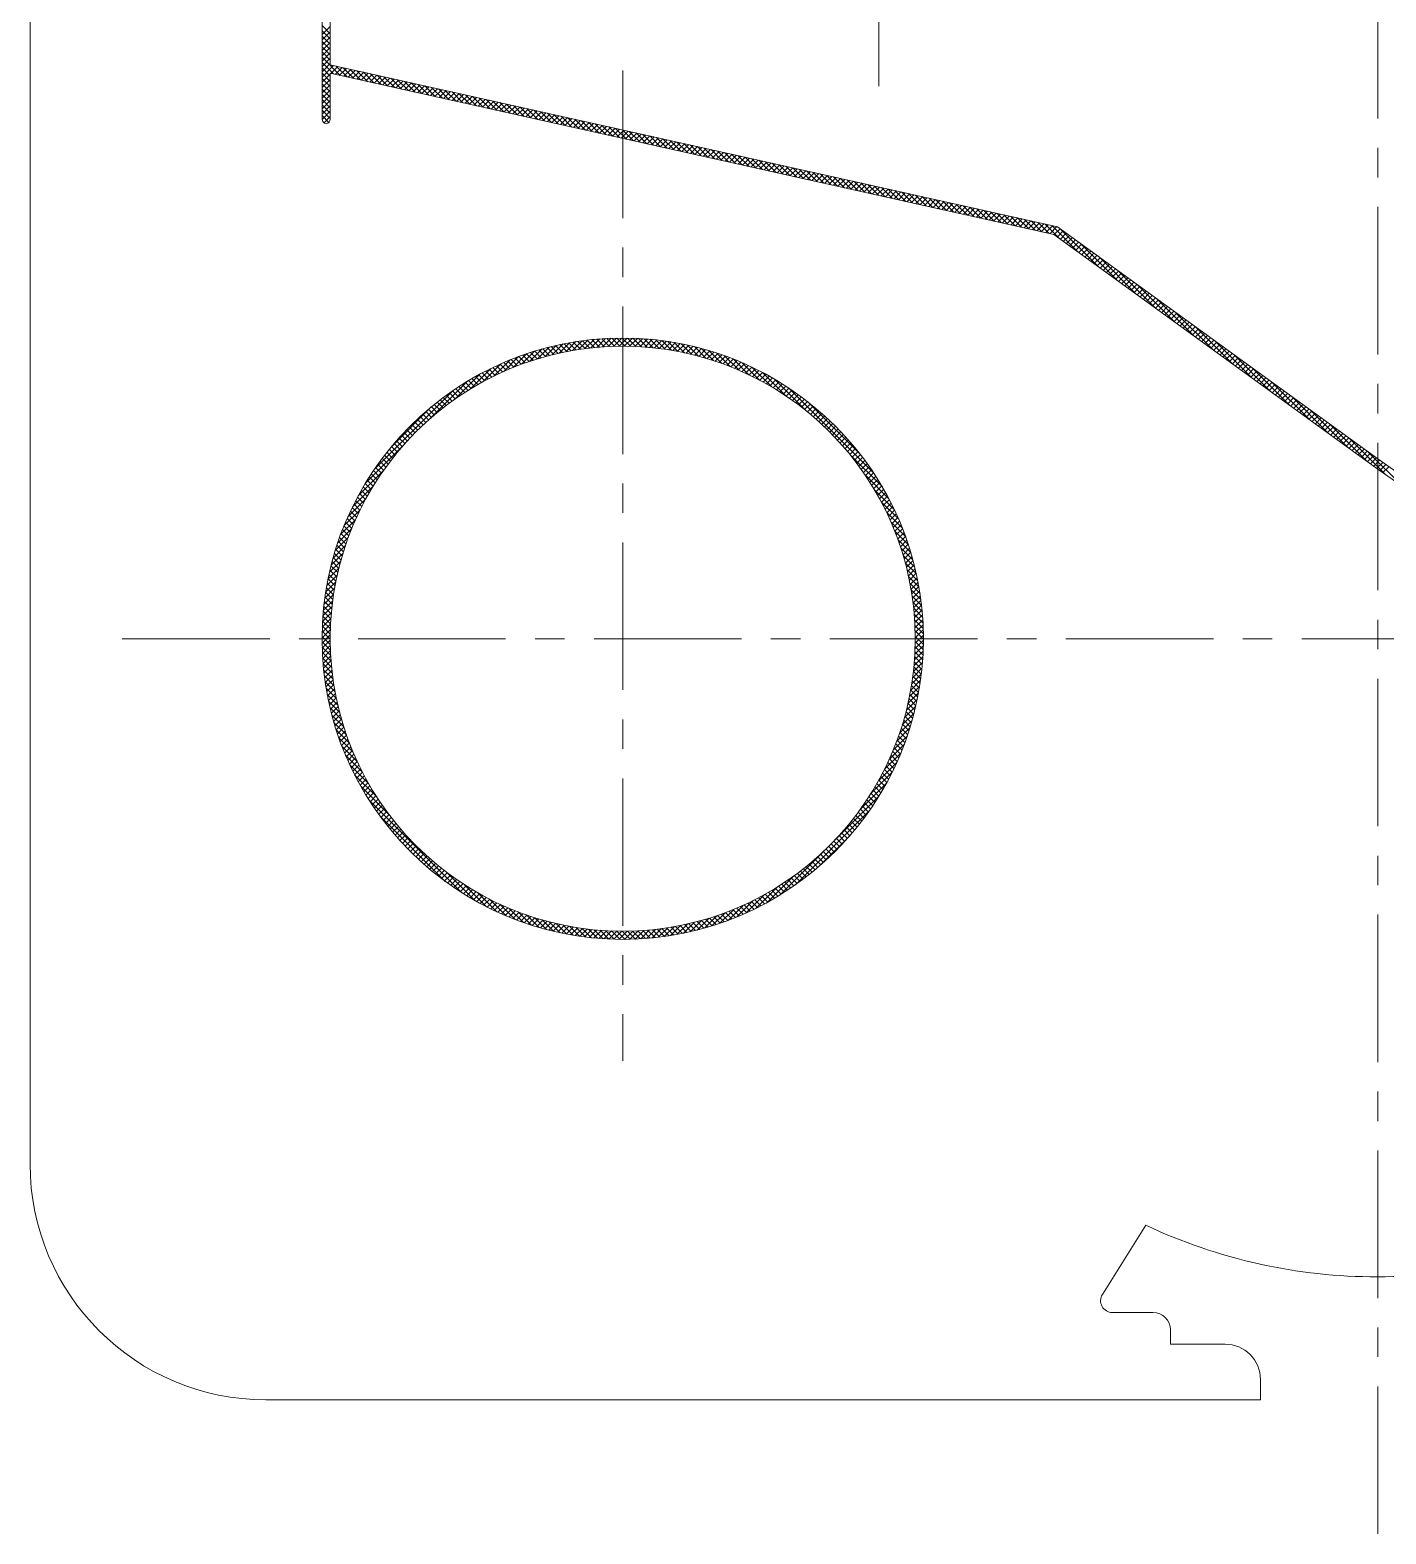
# Model space of a CAD drawing. Header units: millimetres. Extents: x 2882 to 3476, y 1065 to 1485.
# Drawn here: x 3124.68 to 3147.67, y 1105.23 to 1130.73 of the extents above; entities that cross this region are included whole.
import ezdxf

# ---------------------------------------------------------------- set-up
doc = ezdxf.new("R2010")
doc.units = ezdxf.units.MM
doc.linetypes.add('CENTERX2', pattern=[4, 2.5, -0.5, 0.5, -0.5])
for name, color, linetype, lineweight, true_color in [('1', 1, 'Continuous', 18, 0xff0000), ('2', 2, 'Continuous', 18, 0xffff00), ('3', 3, 'CENTERX2', 18, 0x00ff00)]:
    doc.layers.add(name, color=color, linetype=linetype, lineweight=lineweight, true_color=true_color)

msp = doc.modelspace()

# ---------------------------------------------------------------- hatches: boundary and pattern name
at = {"layer": '2'}
h = msp.add_hatch(dxfattribs=at)
h.set_pattern_fill('ANSI37', color=256, scale=0.02, style=0)
h.set_pattern_definition([(45, (2759.298956, 631.19546), (-0.0449012806, 0.0449012806), []), (135, (2759.298956, 631.19546), (-0.0449012806, -0.0449012806), [])])
edge = h.paths.add_edge_path(flags=0)
edge.add_line((3134.73024, 1125.51116), (3134.73024, 1125.37277))
edge.add_arc((3134.73024, 1120.41337), 4.9594, 0, 90, ccw=False)
edge.add_line((3139.68964, 1120.41337), (3139.82803, 1120.41337))
edge.add_arc((3134.73024, 1120.41337), 5.09779, 0, 90)
edge = h.paths.add_edge_path(flags=0)
edge.add_line((3134.73024, 1125.37277), (3134.73024, 1125.51116))
edge.add_arc((3134.73024, 1120.41337), 5.09779, 90, 180)
edge.add_line((3129.63245, 1120.41337), (3129.77084, 1120.41337))
edge.add_arc((3134.73024, 1120.41337), 4.9594, 90, 180, ccw=False)
edge = h.paths.add_edge_path(flags=0)
edge.add_line((3129.77084, 1120.41337), (3129.63245, 1120.41337))
edge.add_arc((3134.73024, 1120.41337), 5.09779, 180, 270)
edge.add_line((3134.73024, 1115.31557), (3134.73024, 1115.45396))
edge.add_arc((3134.73024, 1120.41337), 4.9594, 180, 270, ccw=False)
edge = h.paths.add_edge_path(flags=0)
edge.add_line((3139.82803, 1120.41337), (3139.68964, 1120.41337))
edge.add_arc((3134.73024, 1120.41337), 4.9594, 270, 360, ccw=False)
edge.add_line((3134.73024, 1115.45396), (3134.73024, 1115.31557))
edge.add_arc((3134.73024, 1120.41337), 5.09779, 270, 360)

# ---------------------------------------------------------------- linework, layer by layer
at = {"layer": '1'}
for p, q in [((3124.68157, 1176.75853), (3124.68157, 1111.50776)), ((3129.63245, 1159.0177), (3129.63245, 1129.22033)), ((3129.77084, 1158.12322), (3129.77084, 1130.14307)), ((3142.0993, 1127.39824), (3129.77084, 1130.14307)), ((3129.77084, 1130.00129), (3129.77084, 1129.22033)), ((3142.04128, 1127.26938), (3129.77084, 1130.00129)), ((3147.53024, 1123.4627), (3142.0993, 1127.39824)), ((3147.55588, 1123.27322), (3142.04128, 1127.26938)), ((3157.40099, 1116.54211), (3147.53024, 1123.4627)), ((3157.31951, 1116.43022), (3147.55588, 1123.27322)), ((3142.86221, 1109.29516), (3143.59668, 1110.46925)), ((3143.71732, 1108.98909), (3143.03177, 1108.98909)), ((3144.01732, 1108.45095), (3144.01732, 1108.68909)), ((3144.94344, 1108.45095), (3144.01732, 1108.45095)), ((3145.54344, 1107.85095), (3145.54344, 1107.50776)), ((3128.68157, 1107.50776), (3145.54344, 1107.50776))]:
    msp.add_line(p, q, dxfattribs=at)
for radius in [5.09779, 4.9594]:
    msp.add_circle((3134.73024, 1120.41337), radius, dxfattribs=at)
for centre, radius, start, end in [((3129.70164, 1129.22033), 0.06919, 180, 0), ((3128.68157, 1111.50776), 4, 180, 270), ((3147.51583, 1118.8057), 9.21174, 244.820747, 270.089651), ((3147.54465, 1118.8057), 9.21174, 269.910349, 295.179253), ((3143.03177, 1109.18909), 0.2, 147.971323, 270), ((3143.71732, 1108.68909), 0.3, 0, 90), ((3144.94344, 1107.85095), 0.6, 360, 90)]:
    msp.add_arc(centre, radius, start, end, dxfattribs=at)
at = {"layer": '2'}
for p, q in [((3129.77084, 1130.6716), (3129.63245, 1130.80999)), ((3129.63245, 1130.65537), (3129.77084, 1130.79376)), ((3129.77084, 1130.5818), (3129.63245, 1130.72019)), ((3129.63245, 1130.56557), (3129.77084, 1130.70396)), ((3129.77084, 1130.492), (3129.63245, 1130.63039)), ((3129.63245, 1130.47577), (3129.77084, 1130.61416)), ((3129.77084, 1130.40219), (3129.63245, 1130.54058)), ((3129.63245, 1130.38596), (3129.77084, 1130.52435)), ((3129.77084, 1130.31239), (3129.63245, 1130.45078)), ((3129.63245, 1130.29616), (3129.77084, 1130.43455)), ((3129.77084, 1130.22259), (3129.63245, 1130.36098)), ((3129.63245, 1130.20636), (3129.77084, 1130.34475)), ((3129.94, 1129.96363), (3129.63245, 1130.27118)), ((3129.63245, 1130.11656), (3129.77084, 1130.25495)), ((3129.82447, 1129.98935), (3129.63245, 1130.18137)), ((3129.63245, 1130.02675), (3129.77084, 1130.16514)), ((3129.63245, 1129.93695), (3129.82623, 1130.13073)), ((3129.77084, 1129.95318), (3129.63245, 1130.09157)), ((3129.78372, 1129.99842), (3129.89968, 1130.11438)), ((3129.85717, 1129.98207), (3129.97313, 1130.09803)), ((3130.05552, 1129.93791), (3129.87313, 1130.12029)), ((3130.17104, 1129.91219), (3129.98866, 1130.09457)), ((3129.77084, 1129.86338), (3129.63245, 1130.00177)), ((3129.63245, 1129.84715), (3129.77084, 1129.98554)), ((3129.77084, 1129.77358), (3129.63245, 1129.91197)), ((3129.63245, 1129.75735), (3129.77084, 1129.89574)), ((3129.93062, 1129.96571), (3130.04658, 1130.08167)), ((3130.00407, 1129.94936), (3130.12003, 1130.06532)), ((3130.07752, 1129.93301), (3130.19348, 1130.04897)), ((3130.28656, 1129.88647), (3130.10418, 1130.06885)), ((3130.15097, 1129.91666), (3130.26693, 1130.03262)), ((3130.40209, 1129.86075), (3130.2197, 1130.04313)), ((3130.22442, 1129.9003), (3130.34038, 1130.01626)), ((3130.29787, 1129.88395), (3130.41383, 1129.99991)), ((3130.51761, 1129.83503), (3130.33523, 1130.01741)), ((3130.37132, 1129.8676), (3130.48728, 1129.98356)), ((3130.44477, 1129.85124), (3130.56073, 1129.9672)), ((3130.63313, 1129.80931), (3130.45075, 1129.99169)), ((3130.51822, 1129.83489), (3130.63418, 1129.95085)), ((3130.74865, 1129.78359), (3130.56627, 1129.96597)), ((3130.59166, 1129.81854), (3130.70763, 1129.9345)), ((3130.66511, 1129.80219), (3130.78107, 1129.91815)), ((3130.86418, 1129.75787), (3130.68179, 1129.94025)), ((3130.73856, 1129.78583), (3130.85452, 1129.90179)), ((3130.9797, 1129.73215), (3130.79732, 1129.91453)), ((3130.81201, 1129.76948), (3130.92797, 1129.88544)), ((3130.88546, 1129.75313), (3131.00142, 1129.86909)), ((3131.09522, 1129.70643), (3130.91284, 1129.88881)), ((3130.95891, 1129.73677), (3131.07487, 1129.85273)), ((3131.21075, 1129.68071), (3131.02836, 1129.86309)), ((3131.03236, 1129.72042), (3131.14832, 1129.83638)), ((3131.32627, 1129.65499), (3131.14388, 1129.83737)), ((3129.77084, 1129.68377), (3129.63245, 1129.82216)), ((3129.63245, 1129.66754), (3129.77084, 1129.80593)), ((3129.77084, 1129.59397), (3129.63245, 1129.73236)), ((3129.63245, 1129.57774), (3129.77084, 1129.71613)), ((3129.77084, 1129.50417), (3129.63245, 1129.64256)), ((3129.63245, 1129.48794), (3129.77084, 1129.62633)), ((3131.10581, 1129.70407), (3131.22177, 1129.82003)), ((3131.17926, 1129.68771), (3131.29522, 1129.80368)), ((3131.25271, 1129.67136), (3131.36867, 1129.78732)), ((3131.44179, 1129.62927), (3131.25941, 1129.81165)), ((3131.32616, 1129.65501), (3131.44212, 1129.77097)), ((3131.55731, 1129.60355), (3131.37493, 1129.78593)), ((3131.39961, 1129.63866), (3131.51557, 1129.75462)), ((3131.47306, 1129.6223), (3131.58902, 1129.73826)), ((3131.67284, 1129.57783), (3131.49045, 1129.76021)), ((3131.54651, 1129.60595), (3131.66247, 1129.72191)), ((3131.78836, 1129.55211), (3131.60597, 1129.73449)), ((3131.61996, 1129.5896), (3131.73592, 1129.70556)), ((3131.69341, 1129.57324), (3131.80937, 1129.6892)), ((3131.90388, 1129.52638), (3131.7215, 1129.70877)), ((3131.76686, 1129.55689), (3131.88282, 1129.67285)), ((3132.0194, 1129.50066), (3131.83702, 1129.68305)), ((3131.84031, 1129.54054), (3131.95627, 1129.6565)), ((3131.91376, 1129.52419), (3132.02972, 1129.64015)), ((3132.13493, 1129.47494), (3131.95254, 1129.65733)), ((3131.98721, 1129.50783), (3132.10317, 1129.62379)), ((3132.06066, 1129.49148), (3132.17662, 1129.60744)), ((3132.25045, 1129.44922), (3132.06807, 1129.63161)), ((3132.13411, 1129.47513), (3132.25007, 1129.59109)), ((3132.36597, 1129.4235), (3132.18359, 1129.60589)), ((3132.48149, 1129.39778), (3132.29911, 1129.58017)), ((3129.77084, 1129.41437), (3129.63245, 1129.55276)), ((3129.63245, 1129.39814), (3129.77084, 1129.53652)), ((3129.77084, 1129.32456), (3129.63245, 1129.46295)), ((3129.63245, 1129.30833), (3129.77084, 1129.44672)), ((3129.77084, 1129.23476), (3129.63245, 1129.37315)), ((3129.63247, 1129.21855), (3129.77084, 1129.35692)), ((3132.20756, 1129.45877), (3132.32352, 1129.57473)), ((3132.28101, 1129.44242), (3132.39697, 1129.55838)), ((3132.35446, 1129.42607), (3132.47042, 1129.54203)), ((3132.59702, 1129.37206), (3132.41463, 1129.55445)), ((3132.42791, 1129.40972), (3132.54387, 1129.52568)), ((3132.50136, 1129.39336), (3132.61732, 1129.50932)), ((3132.71254, 1129.34634), (3132.53016, 1129.52873)), ((3132.57481, 1129.37701), (3132.69077, 1129.49297)), ((3132.82806, 1129.32062), (3132.64568, 1129.50301)), ((3132.64826, 1129.36066), (3132.76422, 1129.47662)), ((3132.7217, 1129.3443), (3132.83767, 1129.46026)), ((3132.94358, 1129.2949), (3132.7612, 1129.47729)), ((3132.79515, 1129.32795), (3132.91111, 1129.44391)), ((3132.8686, 1129.3116), (3132.98456, 1129.42756)), ((3133.05911, 1129.26918), (3132.87672, 1129.45157)), ((3132.94205, 1129.29525), (3133.05801, 1129.41121)), ((3133.17463, 1129.24346), (3132.99225, 1129.42585)), ((3133.0155, 1129.27889), (3133.13146, 1129.39485)), ((3133.08895, 1129.26254), (3133.20491, 1129.3785)), ((3133.29015, 1129.21774), (3133.10777, 1129.40013)), ((3133.1624, 1129.24619), (3133.27836, 1129.36215)), ((3133.40568, 1129.19202), (3133.22329, 1129.37441)), ((3133.23585, 1129.22983), (3133.35181, 1129.34579)), ((3133.3093, 1129.21348), (3133.42526, 1129.32944)), ((3133.5212, 1129.1663), (3133.33881, 1129.34869)), ((3129.74738, 1129.16841), (3129.63245, 1129.28335)), ((3129.66318, 1129.16281), (3129.64412, 1129.18187)), ((3129.66522, 1129.1615), (3129.77084, 1129.26712)), ((3133.38275, 1129.19713), (3133.49871, 1129.31309)), ((3133.63672, 1129.14058), (3133.45434, 1129.32297)), ((3133.4562, 1129.18077), (3133.57216, 1129.29674)), ((3133.52965, 1129.16442), (3133.64561, 1129.28038)), ((3133.75224, 1129.11486), (3133.56986, 1129.29725)), ((3133.6031, 1129.14807), (3133.71906, 1129.26403)), ((3133.67655, 1129.13172), (3133.79251, 1129.24768)), ((3133.86777, 1129.08914), (3133.68538, 1129.27153)), ((3133.75, 1129.11536), (3133.86596, 1129.23132)), ((3133.98329, 1129.06342), (3133.8009, 1129.24581)), ((3133.82345, 1129.09901), (3133.93941, 1129.21497)), ((3133.8969, 1129.08266), (3134.01286, 1129.19862)), ((3134.09881, 1129.0377), (3133.91643, 1129.22009)), ((3133.97035, 1129.0663), (3134.08631, 1129.18226)), ((3134.21433, 1129.01198), (3134.03195, 1129.19437)), ((3134.0438, 1129.04995), (3134.15976, 1129.16591)), ((3134.11725, 1129.0336), (3134.23321, 1129.14956)), ((3134.32986, 1128.98626), (3134.14747, 1129.16865)), ((3134.1907, 1129.01725), (3134.30666, 1129.13321)), ((3134.44538, 1128.96054), (3134.263, 1129.14293)), ((3134.26415, 1129.00089), (3134.38011, 1129.11685)), ((3134.3376, 1128.98454), (3134.45356, 1129.1005)), ((3134.5609, 1128.93482), (3134.37852, 1129.11721)), ((3134.41105, 1128.96819), (3134.52701, 1129.08415)), ((3134.67642, 1128.9091), (3134.49404, 1129.09149)), ((3134.4845, 1128.95183), (3134.60046, 1129.06779)), ((3134.55795, 1128.93548), (3134.67391, 1129.05144)), ((3134.79195, 1128.88338), (3134.60956, 1129.06577)), ((3134.6314, 1128.91913), (3134.74736, 1129.03509)), ((3134.70485, 1128.90278), (3134.82081, 1129.01874)), ((3134.90747, 1128.85766), (3134.72509, 1129.04005)), ((3134.7783, 1128.88642), (3134.89426, 1129.00238)), ((3135.02299, 1128.83194), (3134.84061, 1129.01433)), ((3134.85174, 1128.87007), (3134.96771, 1128.98603)), ((3134.92519, 1128.85372), (3135.04115, 1128.96968)), ((3135.13852, 1128.80622), (3134.95613, 1128.98861)), ((3134.99864, 1128.83736), (3135.1146, 1128.95332)), ((3135.25404, 1128.7805), (3135.07165, 1128.96289)), ((3135.07209, 1128.82101), (3135.18805, 1128.93697)), ((3135.14554, 1128.80466), (3135.2615, 1128.92062)), ((3135.36956, 1128.75478), (3135.18718, 1128.93717)), ((3135.21899, 1128.78831), (3135.33495, 1128.90427)), ((3135.29244, 1128.77195), (3135.4084, 1128.88791)), ((3135.48508, 1128.72906), (3135.3027, 1128.91145)), ((3135.36589, 1128.7556), (3135.48185, 1128.87156)), ((3135.60061, 1128.70334), (3135.41822, 1128.88573)), ((3135.43934, 1128.73925), (3135.5553, 1128.85521)), ((3135.51279, 1128.72289), (3135.62875, 1128.83885)), ((3135.71613, 1128.67762), (3135.53374, 1128.86001)), ((3135.58624, 1128.70654), (3135.7022, 1128.8225)), ((3135.83165, 1128.6519), (3135.64927, 1128.83429)), ((3135.65969, 1128.69019), (3135.77565, 1128.80615)), ((3135.73314, 1128.67383), (3135.8491, 1128.7898)), ((3135.94717, 1128.62618), (3135.76479, 1128.80857)), ((3135.80659, 1128.65748), (3135.92255, 1128.77344)), ((3135.88004, 1128.64113), (3135.996, 1128.75709)), ((3136.0627, 1128.60046), (3135.88031, 1128.78285)), ((3135.95349, 1128.62478), (3136.06945, 1128.74074)), ((3136.17822, 1128.57474), (3135.99583, 1128.75713)), ((3136.02694, 1128.60842), (3136.1429, 1128.72438)), ((3136.10039, 1128.59207), (3136.21635, 1128.70803)), ((3136.29374, 1128.54902), (3136.11136, 1128.73141)), ((3136.17384, 1128.57572), (3136.2898, 1128.69168)), ((3136.40926, 1128.5233), (3136.22688, 1128.70569)), ((3136.24729, 1128.55936), (3136.36325, 1128.67532)), ((3136.32074, 1128.54301), (3136.4367, 1128.65897)), ((3136.52479, 1128.49758), (3136.3424, 1128.67997)), ((3136.39419, 1128.52666), (3136.51015, 1128.64262)), ((3136.64031, 1128.47186), (3136.45793, 1128.65425)), ((3136.46764, 1128.51031), (3136.5836, 1128.62627)), ((3136.54109, 1128.49395), (3136.65705, 1128.60991)), ((3136.75583, 1128.44614), (3136.57345, 1128.62853)), ((3136.61454, 1128.4776), (3136.7305, 1128.59356)), ((3136.68799, 1128.46125), (3136.80395, 1128.57721)), ((3136.87135, 1128.42042), (3136.68897, 1128.60281)), ((3136.76144, 1128.44489), (3136.8774, 1128.56085)), ((3136.98688, 1128.3947), (3136.80449, 1128.57709)), ((3136.83489, 1128.42854), (3136.95085, 1128.5445)), ((3136.90834, 1128.41219), (3137.0243, 1128.52815)), ((3137.1024, 1128.36898), (3136.92002, 1128.55137)), ((3136.98178, 1128.39584), (3137.09775, 1128.5118)), ((3137.21792, 1128.34326), (3137.03554, 1128.52565)), ((3137.05523, 1128.37948), (3137.17119, 1128.49544)), ((3137.12868, 1128.36313), (3137.24464, 1128.47909)), ((3137.33345, 1128.31754), (3137.15106, 1128.49993)), ((3137.20213, 1128.34678), (3137.31809, 1128.46274)), ((3137.44897, 1128.29182), (3137.26658, 1128.47421)), ((3137.27558, 1128.33042), (3137.39154, 1128.44638)), ((3137.34903, 1128.31407), (3137.46499, 1128.43003)), ((3137.56449, 1128.2661), (3137.38211, 1128.44849)), ((3137.42248, 1128.29772), (3137.53844, 1128.41368)), ((3137.49593, 1128.28136), (3137.61189, 1128.39733)), ((3137.68001, 1128.24038), (3137.49763, 1128.42277)), ((3137.56938, 1128.26501), (3137.68534, 1128.38097)), ((3137.79554, 1128.21466), (3137.61315, 1128.39705)), ((3137.64283, 1128.24866), (3137.75879, 1128.36462)), ((3137.71628, 1128.23231), (3137.83224, 1128.34827)), ((3137.91106, 1128.18894), (3137.72867, 1128.37133)), ((3137.78973, 1128.21595), (3137.90569, 1128.33191)), ((3138.02658, 1128.16322), (3137.8442, 1128.3456)), ((3137.86318, 1128.1996), (3137.97914, 1128.31556)), ((3138.1421, 1128.1375), (3137.95972, 1128.31988)), ((3137.93663, 1128.18325), (3138.05259, 1128.29921)), ((3138.01008, 1128.16689), (3138.12604, 1128.28286)), ((3138.25763, 1128.11178), (3138.07524, 1128.29416)), ((3138.08353, 1128.15054), (3138.19949, 1128.2665)), ((3138.15698, 1128.13419), (3138.27294, 1128.25015)), ((3138.37315, 1128.08606), (3138.19076, 1128.26844)), ((3138.23043, 1128.11784), (3138.34639, 1128.2338)), ((3138.30388, 1128.10148), (3138.41984, 1128.21744)), ((3138.48867, 1128.06034), (3138.30629, 1128.24272)), ((3138.37733, 1128.08513), (3138.49329, 1128.20109)), ((3138.60419, 1128.03462), (3138.42181, 1128.217)), ((3138.45078, 1128.06878), (3138.56674, 1128.18474)), ((3138.52423, 1128.05242), (3138.64019, 1128.16838)), ((3138.71972, 1128.0089), (3138.53733, 1128.19128)), ((3138.59768, 1128.03607), (3138.71364, 1128.15203)), ((3138.83524, 1127.98318), (3138.65286, 1128.16556)), ((3138.67113, 1128.01972), (3138.78709, 1128.13568)), ((3138.74458, 1128.00337), (3138.86054, 1128.11933)), ((3138.95076, 1127.95746), (3138.76838, 1128.13984)), ((3138.81803, 1127.98701), (3138.93399, 1128.10297)), ((3139.06628, 1127.93174), (3138.8839, 1128.11412)), ((3138.89148, 1127.97066), (3139.00744, 1128.08662)), ((3138.96493, 1127.95431), (3139.08089, 1128.07027)), ((3139.18181, 1127.90602), (3138.99942, 1128.0884)), ((3139.03838, 1127.93795), (3139.15434, 1128.05391)), ((3139.29733, 1127.8803), (3139.11495, 1128.06268)), ((3139.11182, 1127.9216), (3139.22779, 1128.03756)), ((3139.18527, 1127.90525), (3139.30123, 1128.02121)), ((3139.41285, 1127.85458), (3139.23047, 1128.03696)), ((3139.25872, 1127.8889), (3139.37468, 1128.00486)), ((3139.33217, 1127.87254), (3139.44813, 1127.9885)), ((3139.52838, 1127.82886), (3139.34599, 1128.01124)), ((3139.40562, 1127.85619), (3139.52158, 1127.97215)), ((3139.6439, 1127.80314), (3139.46151, 1127.98552)), ((3139.47907, 1127.83984), (3139.59503, 1127.9558)), ((3139.55252, 1127.82348), (3139.66848, 1127.93944)), ((3139.75942, 1127.77742), (3139.57704, 1127.9598)), ((3139.62597, 1127.80713), (3139.74193, 1127.92309)), ((3139.87494, 1127.7517), (3139.69256, 1127.93408)), ((3139.69942, 1127.79078), (3139.81538, 1127.90674)), ((3139.77287, 1127.77442), (3139.88883, 1127.89039)), ((3139.99047, 1127.72598), (3139.80808, 1127.90836)), ((3139.84632, 1127.75807), (3139.96228, 1127.87403)), ((3139.91977, 1127.74172), (3140.03573, 1127.85768)), ((3140.10599, 1127.70026), (3139.9236, 1127.88264)), ((3139.99322, 1127.72537), (3140.10918, 1127.84133)), ((3140.22151, 1127.67454), (3140.03913, 1127.85692)), ((3140.06667, 1127.70901), (3140.18263, 1127.82497)), ((3140.14012, 1127.69266), (3140.25608, 1127.80862)), ((3140.33703, 1127.64882), (3140.15465, 1127.8312)), ((3140.45256, 1127.6231), (3140.27017, 1127.80548)), ((3140.21357, 1127.67631), (3140.32953, 1127.79227)), ((3140.28702, 1127.65995), (3140.40298, 1127.77591)), ((3140.36047, 1127.6436), (3140.47643, 1127.75956)), ((3140.56808, 1127.59738), (3140.3857, 1127.77976)), ((3140.43392, 1127.62725), (3140.54988, 1127.74321)), ((3140.6836, 1127.57166), (3140.50122, 1127.75404)), ((3140.50737, 1127.6109), (3140.62333, 1127.72686)), ((3140.58082, 1127.59454), (3140.69678, 1127.7105)), ((3140.79912, 1127.54594), (3140.61674, 1127.72832)), ((3140.65427, 1127.57819), (3140.77023, 1127.69415)), ((3140.72772, 1127.56184), (3140.84368, 1127.6778)), ((3140.91465, 1127.52022), (3140.73226, 1127.7026)), ((3140.80117, 1127.54548), (3140.91713, 1127.66144)), ((3141.03017, 1127.4945), (3140.84779, 1127.67688)), ((3140.87462, 1127.52913), (3140.99058, 1127.64509)), ((3140.94807, 1127.51278), (3141.06403, 1127.62874)), ((3141.14569, 1127.46878), (3140.96331, 1127.65116)), ((3141.02152, 1127.49643), (3141.13748, 1127.61239)), ((3141.26122, 1127.44306), (3141.07883, 1127.62544)), ((3141.09497, 1127.48007), (3141.21093, 1127.59603)), ((3141.16842, 1127.46372), (3141.28438, 1127.57968)), ((3141.37674, 1127.41734), (3141.19435, 1127.59972)), ((3141.24186, 1127.44737), (3141.35783, 1127.56333)), ((3141.49226, 1127.39162), (3141.30988, 1127.574)), ((3141.31531, 1127.43101), (3141.43127, 1127.54697)), ((3141.60778, 1127.3659), (3141.4254, 1127.54828)), ((3141.38876, 1127.41466), (3141.50472, 1127.53062)), ((3141.46221, 1127.39831), (3141.57817, 1127.51427)), ((3141.53566, 1127.38196), (3141.65162, 1127.49792)), ((3141.72331, 1127.34018), (3141.54092, 1127.52256)), ((3141.60911, 1127.3656), (3141.72507, 1127.48156)), ((3141.83883, 1127.31446), (3141.65644, 1127.49684)), ((3141.68256, 1127.34925), (3141.79852, 1127.46521)), ((3141.75601, 1127.3329), (3141.87197, 1127.44886)), ((3141.95435, 1127.28874), (3141.77197, 1127.47112)), ((3141.82946, 1127.31654), (3141.94542, 1127.4325)), ((3142.122, 1127.21089), (3141.88749, 1127.4454)), ((3141.90291, 1127.30019), (3142.01887, 1127.41615)), ((3141.97636, 1127.28384), (3142.09232, 1127.3998)), ((3142.44814, 1126.97455), (3142.00301, 1127.41968)), ((3142.04733, 1127.265), (3142.14642, 1127.3641)), ((3142.0994, 1127.22727), (3142.19849, 1127.32637)), ((3142.15147, 1127.18954), (3142.25056, 1127.28863)), ((3142.77428, 1126.73821), (3142.15359, 1127.3589)), ((3142.20354, 1127.1518), (3142.30263, 1127.2509)), ((3142.25561, 1127.11407), (3142.3547, 1127.21317)), ((3142.30768, 1127.07634), (3142.40677, 1127.17544)), ((3142.35975, 1127.03861), (3142.45884, 1127.1377)), ((3142.41182, 1127.00087), (3142.51091, 1127.09997)), ((3142.46389, 1126.96314), (3142.56298, 1127.06224)), ((3143.10043, 1126.50187), (3142.47974, 1127.12256)), ((3142.51596, 1126.92541), (3142.61505, 1127.0245)), ((3142.56803, 1126.88768), (3142.66712, 1126.98677)), ((3142.6201, 1126.84994), (3142.71919, 1126.94904)), ((3142.67217, 1126.81221), (3142.77126, 1126.91131)), ((3142.72424, 1126.77448), (3142.82333, 1126.87357)), ((3142.77631, 1126.73675), (3142.8754, 1126.83584)), ((3143.42657, 1126.26553), (3142.80588, 1126.88622)), ((3142.82838, 1126.69901), (3142.92747, 1126.79811)), ((3142.88045, 1126.66128), (3142.97954, 1126.76038)), ((3142.93252, 1126.62355), (3143.03161, 1126.72264)), ((3142.98459, 1126.58582), (3143.08368, 1126.68491)), ((3143.03666, 1126.54808), (3143.13575, 1126.64718)), ((3143.08873, 1126.51035), (3143.18782, 1126.60945)), ((3143.75271, 1126.02919), (3143.13202, 1126.64988)), ((3143.1408, 1126.47262), (3143.23989, 1126.57171)), ((3143.19287, 1126.43489), (3143.29196, 1126.53398)), ((3143.24494, 1126.39715), (3143.34403, 1126.49625)), ((3143.29701, 1126.35942), (3143.3961, 1126.45852)), ((3143.34908, 1126.32169), (3143.44817, 1126.42078)), ((3143.40115, 1126.28395), (3143.50024, 1126.38305)), ((3143.45322, 1126.24622), (3143.55231, 1126.34532)), ((3144.07885, 1125.79285), (3143.45816, 1126.41354)), ((3143.50529, 1126.20849), (3143.60438, 1126.30758)), ((3143.55736, 1126.17076), (3143.65645, 1126.26985)), ((3143.60943, 1126.13302), (3143.70852, 1126.23212)), ((3143.6615, 1126.09529), (3143.76059, 1126.19439)), ((3143.71357, 1126.05756), (3143.81266, 1126.15665)), ((3143.76564, 1126.01983), (3143.86473, 1126.11892)), ((3144.405, 1125.55651), (3143.78431, 1126.1772)), ((3143.81771, 1125.98209), (3143.9168, 1126.08119)), ((3143.86978, 1125.94436), (3143.96887, 1126.04346)), ((3143.92185, 1125.90663), (3144.02094, 1126.00572)), ((3143.97392, 1125.8689), (3144.07301, 1125.96799)), ((3144.02599, 1125.83116), (3144.12508, 1125.93026)), ((3144.07806, 1125.79343), (3144.17715, 1125.89253)), ((3144.73114, 1125.32017), (3144.11045, 1125.94086)), ((3144.13013, 1125.7557), (3144.22922, 1125.85479)), ((3144.1822, 1125.71797), (3144.28129, 1125.81706)), ((3144.23427, 1125.68023), (3144.33336, 1125.77933)), ((3144.28634, 1125.6425), (3144.38543, 1125.7416)), ((3144.33841, 1125.60477), (3144.4375, 1125.70386)), ((3144.39048, 1125.56704), (3144.48957, 1125.66613)), ((3145.05728, 1125.08383), (3144.43659, 1125.70452)), ((3144.44255, 1125.5293), (3144.54164, 1125.6284)), ((3144.49462, 1125.49157), (3144.59371, 1125.59067)), ((3144.54669, 1125.45384), (3144.64578, 1125.55293)), ((3144.59876, 1125.4161), (3144.69785, 1125.5152)), ((3144.65083, 1125.37837), (3144.74992, 1125.47747)), ((3144.7029, 1125.34064), (3144.80199, 1125.43973)), ((3144.75497, 1125.30291), (3144.85406, 1125.402)), ((3145.38342, 1124.84749), (3144.76273, 1125.46818)), ((3144.80704, 1125.26517), (3144.90613, 1125.36427)), ((3144.85911, 1125.22744), (3144.9582, 1125.32654)), ((3144.91118, 1125.18971), (3145.01027, 1125.2888)), ((3144.96325, 1125.15198), (3145.06234, 1125.25107)), ((3145.01532, 1125.11424), (3145.11441, 1125.21334)), ((3145.06739, 1125.07651), (3145.16648, 1125.17561)), ((3145.70957, 1124.61115), (3145.08888, 1125.23184)), ((3145.11946, 1125.03878), (3145.21855, 1125.13787)), ((3145.17153, 1125.00105), (3145.27062, 1125.10014)), ((3145.2236, 1124.96331), (3145.32269, 1125.06241)), ((3145.27567, 1124.92558), (3145.37476, 1125.02468)), ((3146.03571, 1124.37481), (3145.41502, 1124.9955)), ((3145.32774, 1124.88785), (3145.42683, 1124.98694)), ((3145.37981, 1124.85012), (3145.4789, 1124.94921)), ((3145.43188, 1124.81238), (3145.53097, 1124.91148)), ((3145.48395, 1124.77465), (3145.58304, 1124.87375)), ((3145.53602, 1124.73692), (3145.63511, 1124.83601)), ((3145.58809, 1124.69919), (3145.68718, 1124.79828)), ((3145.64016, 1124.66145), (3145.73925, 1124.76055)), ((3146.36185, 1124.13847), (3145.74116, 1124.75916)), ((3145.69223, 1124.62372), (3145.79132, 1124.72282)), ((3145.7443, 1124.58599), (3145.84339, 1124.68508)), ((3145.79637, 1124.54825), (3145.89546, 1124.64735)), ((3145.84844, 1124.51052), (3145.94753, 1124.60962)), ((3145.90051, 1124.47279), (3145.9996, 1124.57188)), ((3145.95258, 1124.43506), (3146.05167, 1124.53415)), ((3146.00465, 1124.39732), (3146.10374, 1124.49642)), ((3146.68799, 1123.90213), (3146.0673, 1124.52282)), ((3146.05671, 1124.35959), (3146.15581, 1124.45869)), ((3146.10878, 1124.32186), (3146.20788, 1124.42095)), ((3146.16085, 1124.28413), (3146.25995, 1124.38322)), ((3146.21292, 1124.24639), (3146.31202, 1124.34549)), ((3146.26499, 1124.20866), (3146.36409, 1124.30776)), ((3146.31706, 1124.17093), (3146.41616, 1124.27002)), ((3146.36913, 1124.1332), (3146.46823, 1124.23229)), ((3147.01414, 1123.66579), (3146.39345, 1124.28648)), ((3146.4212, 1124.09546), (3146.5203, 1124.19456)), ((3146.47327, 1124.05773), (3146.57237, 1124.15683)), ((3146.52534, 1124.02), (3146.62444, 1124.11909)), ((3146.57741, 1123.98227), (3146.67651, 1124.08136)), ((3146.62948, 1123.94453), (3146.72858, 1124.04363)), ((3146.68155, 1123.9068), (3146.78065, 1124.0059)), ((3147.34028, 1123.42945), (3146.71959, 1124.05014)), ((3146.73362, 1123.86907), (3146.83272, 1123.96816)), ((3146.78569, 1123.83134), (3146.88479, 1123.93043)), ((3146.83776, 1123.7936), (3146.93686, 1123.8927)), ((3146.88983, 1123.75587), (3146.98893, 1123.85497)), ((3146.9419, 1123.71814), (3147.041, 1123.81723)), ((3146.99397, 1123.6804), (3147.09307, 1123.7795)), ((3147.65763, 1123.20191), (3147.04573, 1123.8138)), ((3147.04604, 1123.64267), (3147.14514, 1123.74177)), ((3147.09811, 1123.60494), (3147.19721, 1123.70403)), ((3147.15018, 1123.56721), (3147.24928, 1123.6663)), ((3147.20225, 1123.52947), (3147.30135, 1123.62857)), ((3147.25432, 1123.49174), (3147.35342, 1123.59084)), ((3147.30639, 1123.45401), (3147.40549, 1123.5531)), ((3147.35846, 1123.41628), (3147.45756, 1123.51537)), ((3147.95784, 1122.9915), (3147.37187, 1123.57746)), ((3147.41053, 1123.37854), (3147.50963, 1123.47764)), ((3147.4626, 1123.34081), (3147.5617, 1123.43991)), ((3147.51467, 1123.30308), (3147.61492, 1123.40333)), ((3147.5669, 1123.2655), (3147.66771, 1123.36632)), ((3147.61969, 1123.22849), (3147.71905, 1123.32785))]:
    msp.add_line(p, q, dxfattribs=at)
at = {"layer": '3'}
for p, q in [((3147.53024, 1105.23428), (3147.53024, 1184.31452)), ((3139.07024, 1129.78108), (3139.07024, 1159.63145)), ((3134.73024, 1130.04471), (3134.73024, 1113.25542)), ((3126.24387, 1120.41337), (3170.11132, 1120.41337))]:
    msp.add_line(p, q, dxfattribs=at)

doc.saveas('drawing.dxf')
